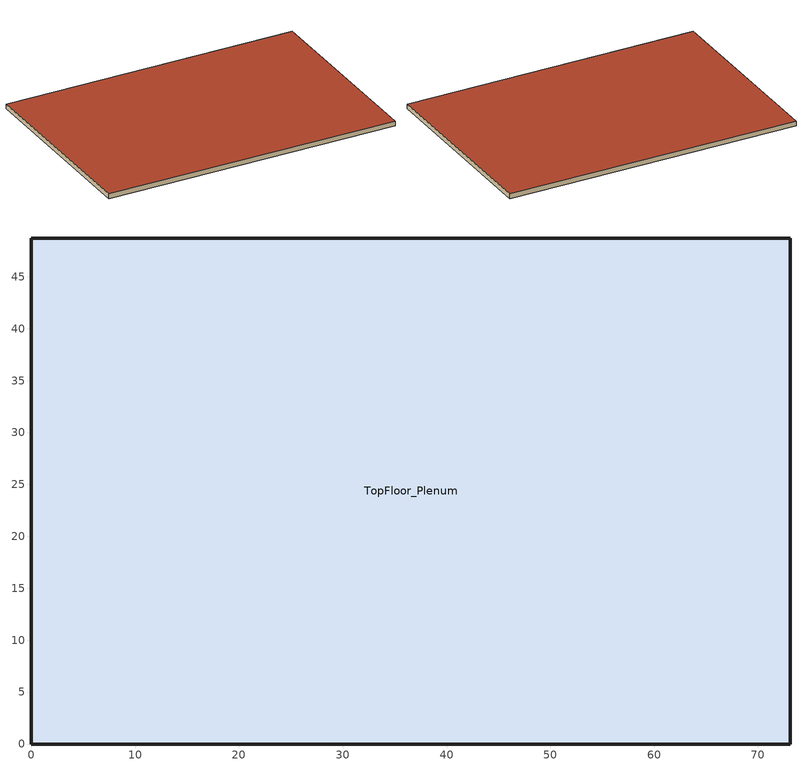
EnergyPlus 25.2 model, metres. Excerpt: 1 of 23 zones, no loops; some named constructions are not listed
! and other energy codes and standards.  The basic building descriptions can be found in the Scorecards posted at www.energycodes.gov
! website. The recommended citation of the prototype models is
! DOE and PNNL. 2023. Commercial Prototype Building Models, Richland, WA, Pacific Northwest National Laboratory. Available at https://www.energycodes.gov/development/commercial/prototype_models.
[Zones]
TopFloor_Plenum
 wall outside (nonres_ext_wall_top): 0,0 73.11,0 73.11,48.74 0,48.74 0,0 z36.28:37.5
 roof outside (nonres_roof): 0,48.74 0,0 73.11,0 73.11,48.74 z37.5
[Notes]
Case = ASHRAE901_OfficeLarge_STD2022_Albuquerque
AnalysisPurpose = ProgressIndicator
AnalysisCodeName = ASHRAE901
AnalysisAmendment = NoneAmend
AnalysisPrototype = OfficeLarge
AnalysisScope = National
AnalysisState = National
AnalysisCity = USA_NM_Albuquerque
AnalysisCustomFlag = Default
hvac_autogen = Default
roof_solar_absorp = 0.7
roof_emissivity = 0.9
sidelighting_control = yes_AY
exterior_lights_watts = 0
exterior_lights_watts_a = 12952.94
exterior_lights_watts_b = 919.74
economizer = DifferentialDryBulb
skip_economizer_control = Yes
damper_sche = MinOA_MotorizedDamper_Sched
condenser_pump_head = 148556.625
chilledwater_pump_head = 73247.353
chilledwater_pump_secondary_head = 105797.754
SAT_reset_switch = Yes
SAT_reset_T = 15.6
economizer_lockout = LockoutWithHeating
eco_max_temp_limit = na
heating_damper_act = ReverseWithLimits
BLDG_ELEVATORS_LIGHTS_FAN_SCH = ELEV_LIGHT_FAN_SCH_ADD_DF
BLDG_ELEVATORS_LIGHTS_FAN_POWER = 752
PumpCurve_flag = pump_ride_on_curve
STD189_overhang = no
ext_lgt_sch = Exterior_Lgt_ALWAYS_ON
transformer_size = 500000
transformer_eff = 0.991
economizer_coredatacenter = DifferentialDryBulb
economizer_itcloset = NoEconomizer
HtgSetP_Sch = HTGSETP_SCH_YES_OPTIMUM
ClgSetP_Sch = CLGSETP_SCH_YES_OPTIMUM
pipe_heat_loss = 7280.88
AddendumAF_TowerFan = Yes
